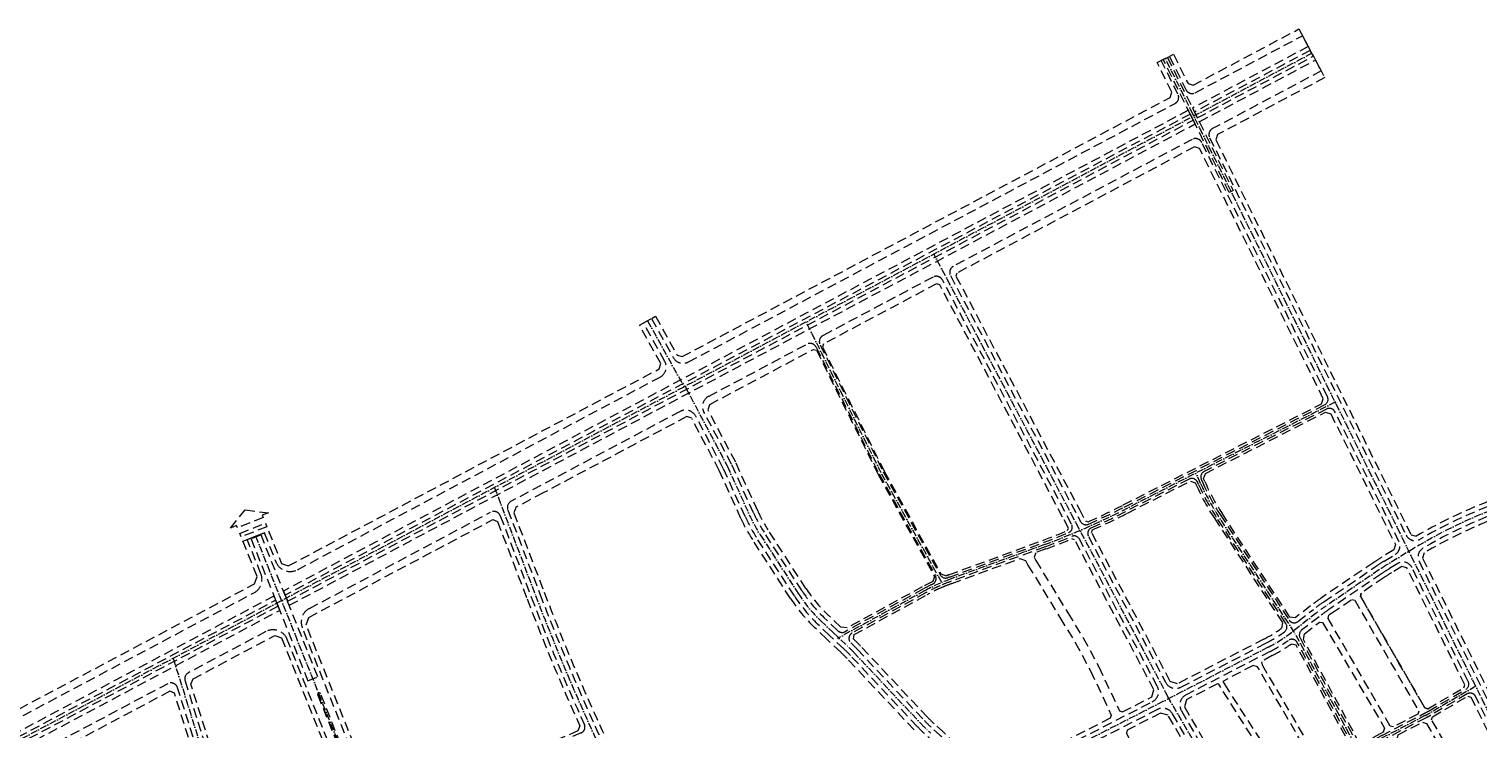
# Model space of a CAD drawing. Header units: metres. Extents: x 563124 to 573994, y 2062953 to 2068466.
# Drawn here: x 567819 to 569713, y 2067551 to 2068466 of the extents above; entities that cross this region are included whole.
import ezdxf

# ---------------------------------------------------------------- set-up
doc = ezdxf.new("R2010")
doc.units = ezdxf.units.M
doc.linetypes.add('ACAD_ISO10W100', pattern=[18.5, 12, -3, 0.5, -3])
doc.linetypes.add('HIDDEN', pattern=[0.375, 0.25, -0.125])
for name, color, linetype in [('LogDg phu', 7, 'CONTINUOUS'), ('TimDg', 222, 'CONTINUOUS'), ('ViaHeSphu', 32, 'CONTINUOUS')]:
    doc.layers.add(name, color=color, linetype=linetype)

msp = doc.modelspace()

# ---------------------------------------------------------------- linework, layer by layer
at = {"layer": 'LogDg phu', "linetype": 'HIDDEN', "ltscale": 50}
for points in [[(567446.772, 2067375.08), (568112.681, 2067728.829, 0.38308799), (568121.865, 2067753.926), (568103.998, 2067798.543), (568126.279, 2067807.466), (568141.58, 2067769.255, 0.44603959), (568169.53, 2067759.028), (568643.662, 2068010.9, 0.41906672), (568649.753, 2068031.402), (568622.017, 2068081.592), (568632.52, 2068087.396), (568660.592, 2068036.598, 0.409377), (568680.758, 2068030.606), (569316.637, 2068368.402, 0.40570623), (569320.483, 2068380.339), (569298.564, 2068424.67), (569309.321, 2068429.988), (569330.852, 2068386.441, 0.42277238), (569343.142, 2068382.482), (569483.23, 2068456.901), (569490.736, 2068442.771), (569339.403, 2068362.378), (569348.271, 2068344.442), (569500.119, 2068425.108), (569507.625, 2068410.978), (569365.736, 2068335.603, 0.40570623), (569361.891, 2068323.666), (569618.67, 2067804.322, 0.43357027), (569636.837, 2067798.833, -0.14710883), (570001.087, 2067885.155)], [(569203.428, 2067818.597, 0.013043), (569250.359, 2067841.007), (569512.288, 2067974.582, 0.4105845), (569515.825, 2067985.255), (569351.521, 2068317.563, 0.42277238), (569339.231, 2068321.523), (569026.894, 2068155.601, 0.41369015), (569023.161, 2068143.445), (569193.099, 2067822.163, 0.39469181), (569203.428, 2067818.597)], [(569177.402, 2067807.433, 0.44247403), (569181.425, 2067818.569), (569012.579, 2068137.787, 0.41473717), (569000.401, 2068141.527), (568856.497, 2068065.081, 0.40641441), (568852.661, 2068053.125), (568935.28, 2067887.044), (569009.709, 2067752.294, 0.3729399), (569019.543, 2067748.679, -0.0024991), (569021.912, 2067749.563), (569144.809, 2067794.661, 0.00877848), (569177.402, 2067807.433)], [(568999.835, 2067740.252, 0.01342061), (568987.748, 2067734.063), (568885.343, 2067678.102, -0.32701488), (568875.972, 2067679.346), (568857.8, 2067696.76, -0.05811515), (568829.169, 2067731.406), (568779.595, 2067807.985, -0.03742166), (568765.7, 2067833.438), (568737.015, 2067896.837), (568700.74, 2067965.381, -0.4137564), (568706.961, 2067985.644), (568835.294, 2068053.818, -0.42205596), (568847.574, 2068049.878), (568929.965, 2067884.256), (569003.383, 2067751.336, -0.43136404), (568999.835, 2067740.252)], [(568671.428, 2067351.758, -0.00866963), (568723.675, 2067368.93), (569039.208, 2067463.815, 0.50095427), (569044.15, 2067477.358), (569025.723, 2067505.547, 0.0666957), (569000.731, 2067534.498), (568993.362, 2067541.032, -0.0225735), (568980.023, 2067553.982), (568892.578, 2067646.9, 0.01597906), (568883.798, 2067655.651), (568865.538, 2067672.725), (568849.497, 2067688.096, -0.05811515), (568819.095, 2067724.885), (568769.522, 2067801.464, -0.03742166), (568754.767, 2067828.492), (568726.235, 2067891.552), (568690.165, 2067959.709, 0.41467087), (568669.87, 2067965.94), (568448.804, 2067848.504, 0.37834892), (568444.617, 2067837.349), (568486.511, 2067727.493, 0.02281701), (568595.367, 2067477.01), (568653.028, 2067359.325, 0.37928928), (568671.428, 2067351.758)], [(569579.681, 2067763.732, -0.01205903), (569590.056, 2067770.425), (569604.479, 2067779.244, 0.38819224), (569609.35, 2067796.097), (569525.576, 2067965.532, 0.41785196), (569514.771, 2067969.113), (569354.682, 2067887.473, 0.39874114), (569351.006, 2067877.095), (569352.82, 2067873.018, 0.04011892), (569375.577, 2067831.229), (569465.678, 2067693.365, 0.43896563), (569477.296, 2067691.435), (569497.457, 2067707.167, -0.01639141), (569511.018, 2067717.051), (569579.681, 2067763.732)], [(569253.085, 2067835.662, -0.01267732), (569207.211, 2067813.715, 0.43357415), (569203.408, 2067802.673), (569304.261, 2067612.001, 0.41133262), (569324.403, 2067605.687), (569435.481, 2067663.048, 0.03641704), (569459.549, 2067677.787, 0.40155231), (569461.583, 2067688.664), (569370.555, 2067827.946, -0.04011892), (569347.337, 2067870.58), (569346, 2067873.589, 0.42985713), (569335.055, 2067877.464), (569253.085, 2067835.662)], [(570000.374, 2067873.176, 0.14812992), (569640.646, 2067787.166, 0.39396335), (569635.551, 2067770.18), (569758.191, 2067522.137, -0.04185861)], [(568540.516, 2067545.87), (568301.704, 2067444.175), (568283.641, 2067436.484, -0.42058069), (568273.08, 2067440.87), (568175.979, 2067683.354, -0.38308799), (568185.163, 2067708.451), (568422.105, 2067834.321, -0.4510114), (568434.737, 2067829.58), (568475.299, 2067723.217, 0.01501932), (568544.672, 2067556.525, -0.42062097), (568540.516, 2067545.87)], [(569146.888, 2067789.033), (569023.979, 2067743.93, 0.01554716), (569009.734, 2067738.194, 0.02156248), (568990.625, 2067728.798), (568894.624, 2067676.336, 0.5089757), (568892.959, 2067663.508, -0.01436937), (568901.317, 2067655.124), (568988.762, 2067562.206, 0.0225735), (569001.324, 2067550.011), (569008.692, 2067543.477, -0.0666957), (569035.768, 2067512.113), (569055.917, 2067481.289, 0.38355983), (569072.723, 2067476.83), (569286.97, 2067586.517, 0.41812968), (569293.393, 2067606.883), (569191.757, 2067799.035, 0.38710589), (569181.621, 2067802.684, -0.00930281), (569146.888, 2067789.033)], [(569648.022, 2067574.397), (569696.641, 2067602.735, 0.39427816), (569699.784, 2067613.192), (569626.26, 2067761.896, 0.44072265), (569607.825, 2067767.225), (569596.317, 2067760.187, 0.01205903), (569586.428, 2067753.808), (569517.764, 2067707.127, 0.01639141), (569504.84, 2067697.707), (569482.156, 2067680.006, 0.36608566), (569480.04, 2067669.895), (569554.42, 2067532.296, 0.44084382), (569565.88, 2067529.433), (569573.031, 2067534.176, -0.02630574), (569586.887, 2067542.351), (569641.934, 2067571.039, 0.01182583), (569648.022, 2067574.397)], [(568251.122, 2067431.142), (568156.264, 2067668.024, 0.44603959), (568128.315, 2067678.252), (568027.095, 2067624.481, 0.3612755), (568022.731, 2067613.837), (568099.981, 2067367.823, 0.44331384), (568110.748, 2067362.859), (568246.83, 2067420.808, 0.40787497), (568251.122, 2067431.142)], [(569399.096, 2067448.823, 0.40398564), (569409.993, 2067446.64, -0.03173873), (569426.959, 2067456.058), (569517.06, 2067498.838, 0.03559776), (569535.259, 2067509.124), (569547.471, 2067517.224, 0.3880755), (569550.087, 2067527.695), (569476.392, 2067664.026, 0.44864557), (569464.761, 2067666.771, -0.03376081), (569440.987, 2067652.385), (569331.04, 2067595.608, 0.4286737), (569324.948, 2067574.752), (569386.582, 2067468.539, 0.01986497), (569399.096, 2067448.823)], [(568084.861, 2067351.836, 0.38570001), (568089.359, 2067361.593), (568012.955, 2067604.913, 0.46921031), (568000.146, 2067610.165), (567610.68, 2067403.27, 0.41421356), (567607.368, 2067392.452), (567641.913, 2067327.424, 0.07854831), (567698.24, 2067252.569), (567737.778, 2067214.313, 0.29686282), (567746.348, 2067212.649), (567992.369, 2067312.449), (568084.861, 2067351.836)], [(569702.705, 2067397.645, -0.04796072), (569772.758, 2067429.932, 0.4011957), (569777.783, 2067439.782, 0.04197594), (569747.434, 2067516.819), (569709.558, 2067593.425, 0.434434), (569698.358, 2067596.791), (569651.043, 2067569.213, -0.01182583), (569644.707, 2067565.718), (569589.66, 2067537.03, 0.02630574), (569576.347, 2067529.176), (569567.922, 2067523.588, 0.40359743), (569565.52, 2067512.745), (569649.428, 2067375.652, 0.40792553), (569660.28, 2067372.917), (569702.705, 2067397.645)], [(569376.203, 2067462.516), (569313.463, 2067570.635, 0.39888354), (569293.654, 2067576.458), (569189.156, 2067522.959, 0.41688239), (569185.715, 2067512.127), (569214.038, 2067458.025), (569247.513, 2067386.641, 0.02917104), (569252.903, 2067376.699), (569259.787, 2067365.599, 0.39315751), (569270.3, 2067362.729), (569314.739, 2067386.019, 0.02802593), (569362.524, 2067414.582), (569386.937, 2067431.098, 0.41695929), (569389.038, 2067442.269, -0.01959307), (569376.203, 2067462.516)]]:
    msp.add_lwpolyline(points, format="xyb", dxfattribs=at)
for points in [[(569306.632, 2068428.659), (569392.63, 2068254.726), (569387.251, 2068252.067), (569301.253, 2068426), (569306.632, 2068428.659)], [(569342.963, 2068341.642), (569334.102, 2068359.562), (568151.401, 2067731.28), (568158.879, 2067712.606), (569342.97, 2068341.626)], [(567463.661, 2067343.287), (568146.443, 2067706), (568138.965, 2067724.674), (567454.278, 2067360.95)]]:
    msp.add_lwpolyline(points, dxfattribs=at)
msp.add_lwpolyline([(568122.009, 2067804.678), (568109.012, 2067799.474), (568183.316, 2067613.921), (568196.313, 2067619.125)], close=True, dxfattribs=at)
msp.add_lwpolyline([(568344.606, 2067235.353), (568199.849, 2067596.843, 1), (568196.136, 2067595.356), (568340.894, 2067233.864, 0.99150477)], format="xyb", close=True, dxfattribs=at)
at = {"layer": 'TimDg', "linetype": 'ACAD_ISO10W100', "ltscale": 0.75}
for points in [[(569495.428, 2068433.939), (567458.969, 2067352.119)], [(568627.268, 2068084.494), (568675.006, 2067998.11)], [(569011.779, 2067742.341), (568932.622, 2067885.65), (568834.523, 2068082.849)]]:
    msp.add_lwpolyline(points, dxfattribs=at)
for points in [[(569005.403, 2066622.535), (569083.995, 2066663.92), (569398.866, 2066839.454), (569679.973, 2066994.231, 0.21594938), (569778.829, 2067126.417), (569792.905, 2067190.337, 0.17061247), (569752.813, 2067519.478), (569303.943, 2068427.329)], [(569747.781, 2066686.516), (569675.006, 2066859.377, -0.01017756), (569673.298, 2066863.072), (569628.337, 2066965.801), (569570.964, 2067096.891, 0.02203877), (569570.187, 2067098.473), (569511.055, 2067206.536, -0.09793133), (569502.653, 2067233.179), (569501.527, 2067243.358, 0.03986408), (569497.921, 2067262.119), (569489.264, 2067293.451, 0.03918054), (569482.862, 2067311.104), (569467.107, 2067345.803), (569454.683, 2067367.682, 0.0441501), (569453.381, 2067369.568), (569435.193, 2067391.475, -0.02154902), (569433.264, 2067394.014), (569424.434, 2067406.737, 0.02899694), (569415.856, 2067417.683, -0.04925582), (569381.393, 2067465.527), (569308.574, 2067591.015), (569001.505, 2068171.555)], [(568676.274, 2067998.783), (568731.625, 2067894.194), (568760.234, 2067830.965, 0.03742166), (568774.559, 2067804.725), (568824.132, 2067728.146, 0.05811515), (568853.648, 2067692.428), (568869.662, 2067677.082), (568887.896, 2067660.034, -0.01597906), (568896.947, 2067651.012), (568984.393, 2067558.094, 0.0225735), (568997.343, 2067545.521)], [(569526.286, 2067978.353), (569251.722, 2067838.335, -0.02893171), (569145.848, 2067791.847), (569022.946, 2067746.746, 0.03712209), (568989.187, 2067731.43), (568875.127, 2067669.1)], [(569652.49, 2067364.904), (569558.373, 2067518.675), (569472.791, 2067676.998), (569373.066, 2067829.587, -0.04011892), (569350.079, 2067871.799), (569344.027, 2067885.407)], [(570000.73, 2067879.166, 0.15132347), (569630.698, 2067788.244), (569593.187, 2067765.306, 0.01205903), (569583.055, 2067758.77), (569514.391, 2067712.089, 0.01639141), (569501.148, 2067702.437), (569469.506, 2067677.745, -0.04652011), (569438.234, 2067657.717), (569326.106, 2067599.813), (569061.072, 2067464.124), (568725.426, 2067363.191, 0.01121636), (568658.205, 2067340.716), (568610.566, 2067322.694), (568582.011, 2067310.556), (568402.083, 2067235.172), (568167.186, 2067135.332), (567925.54, 2067029.064)], [(570000.73, 2067879.166, 0.15132347), (569630.698, 2067788.244), (569593.187, 2067765.306, 0.01205903), (569583.055, 2067758.77), (569514.391, 2067712.089, 0.01639141), (569501.148, 2067702.437), (569469.506, 2067677.745, -0.04652011), (569438.234, 2067657.717), (569326.106, 2067599.813), (569061.072, 2067464.124), (568725.426, 2067363.191, 0.01121636), (568658.205, 2067340.716), (568610.566, 2067322.694), (568582.011, 2067310.556), (568402.083, 2067235.172), (568167.186, 2067135.332), (567925.54, 2067029.064)], [(568426.832, 2067867.146), (568480.905, 2067725.355, 0.02281701), (568589.979, 2067474.37)], [(569091.243, 2064877.603), (569098.083, 2065004.259, 0.11557593), (569076.661, 2065124.595), (568731.759, 2066088.757), (568594.342, 2066468.69), (568350.743, 2067214.647), (568115.139, 2067803.004)], [(569091.243, 2064877.603), (569098.083, 2065004.259, 0.11557593), (569076.661, 2065124.595), (568731.759, 2066088.757), (568594.342, 2066468.69), (568350.743, 2067214.647), (568115.139, 2067803.004)], [(568007.165, 2067643.381), (568167.273, 2067133.492), (568317.273, 2066741.931, -0.02333615), (568317.507, 2066741.222), (568414.779, 2066393.153)], [(569709.623, 2067606.83), (569649.533, 2067571.805, -0.01182583), (569643.32, 2067568.378), (569588.273, 2067539.691, 0.02630574), (569574.689, 2067531.676), (569536.917, 2067506.624, -0.03559776), (569518.346, 2067496.128), (569428.246, 2067453.348, 0.03789459), (569408.532, 2067442.085), (569364.205, 2067412.097, -0.02802593), (569316.131, 2067383.361), (569262.63, 2067355.323)]]:
    msp.add_lwpolyline(points, format="xyb", dxfattribs=at)
at = {"layer": 'ViaHeSphu', "linetype": 'HIDDEN', "ltscale": 50}
for points in [[(567442.08, 2067383.911), (568113.291, 2067740.476), (568116.871, 2067750.258), (568098.428, 2067796.313), (568131.849, 2067809.696), (568148.848, 2067767.246), (568157.632, 2067764.031), (568642.577, 2068021.647), (568644.574, 2068028.369), (568616.765, 2068078.69), (568637.771, 2068090.298), (568665.772, 2068039.629), (568672.606, 2068037.599), (569310.207, 2068376.309), (569312.406, 2068383.137), (569293.186, 2068422.011), (569314.7, 2068432.648), (569333.61, 2068394.401), (569340.242, 2068392.265), (569478.539, 2068465.732), (569512.317, 2068402.147), (569372.167, 2068327.695), (569369.967, 2068320.868), (569625.165, 2067804.724), (569631.689, 2067802.78, -0.14807393), (570001.443, 2067891.145)], [(569248.996, 2067843.68), (569508.197, 2067975.864), (569510.436, 2067982.617), (569348.763, 2068309.604), (569342.132, 2068311.74), (569031.584, 2068146.769), (569030.338, 2068142.71), (569191.249, 2067838.493), (569199.513, 2067822.869), (569202.966, 2067821.676, 0.01283385), (569248.996, 2067843.68)], [(569176.247, 2067810.202), (569177.389, 2067813.367), (569169.776, 2067827.759), (569009.143, 2068131.45), (569005.091, 2068132.695), (568857.188, 2068054.125), (568855.875, 2068050.032), (568936.608, 2067887.741), (569010.627, 2067753.734), (569017.697, 2067751.187, -0.00331766), (569020.879, 2067752.379), (569143.769, 2067797.475, 0.00877385), (569176.247, 2067810.202)], [(568706.346, 2067968.332), (568708.433, 2067975.102), (568843.938, 2068047.086), (568847.924, 2068045.808), (568928.637, 2067883.559), (569002.301, 2067750.193), (569000.173, 2067743.733, 0.01518693), (568986.31, 2067736.695), (568887.927, 2067682.933), (568879.865, 2067683.926), (568861.951, 2067701.092, -0.05811515), (568834.206, 2067734.667), (568784.632, 2067811.246, -0.03742166), (568771.167, 2067835.912), (568742.405, 2067899.479), (568706.336, 2067967.634)], [(568685.141, 2067957.067), (568678.397, 2067959.146), (568490.941, 2067859.565), (568455.131, 2067840.542), (568452.497, 2067833.524), (568492.117, 2067729.631, 0.02281701), (568600.755, 2067479.65)], [(569355.561, 2067874.238), (569353.853, 2067878.078), (569356.275, 2067884.918), (569513.516, 2067965.106), (569520.187, 2067962.895), (569604.592, 2067792.184), (569602.542, 2067785.093), (569586.926, 2067775.544, 0.01205903), (569576.308, 2067768.694), (569507.644, 2067722.013, 0.01639141), (569493.766, 2067711.897), (569473.459, 2067696.051), (569466.781, 2067697.16), (569378.089, 2067832.87, -0.04011892), (569355.561, 2067874.238)], [(568975.654, 2067549.87), (568888.209, 2067642.788, 0.01597906), (568879.7, 2067651.268), (568861.413, 2067668.367), (568845.346, 2067683.764, -0.05811515), (568814.059, 2067721.625), (568764.485, 2067798.204, -0.03742166), (568749.301, 2067826.018), (568720.845, 2067888.909), (568685.123, 2067956.408)], [(569319.95, 2067610.143), (569310.446, 2067613.141), (569207.475, 2067807.816), (569208.589, 2067811.045, 0.01263587), (569254.448, 2067832.99), (569336.661, 2067874.916), (569343.147, 2067872.619), (569344.596, 2067869.361, 0.04011892), (569368.044, 2067826.305), (569457.277, 2067689.768), (569455.988, 2067682.616, -0.03631189), (569432.728, 2067668.379), (569320.395, 2067610.369)], [(570000.018, 2067867.187, 0.14874906), (569642.352, 2067781.212), (569640.267, 2067774.18), (569763.57, 2067524.797, -0.04083134)], [(569147.927, 2067786.219), (569134.728, 2067781.375), (569132.474, 2067775.288), (569134.746, 2067771.223), (569176.495, 2067702.808), (569196.678, 2067670.007), (569217.017, 2067632.152), (569244.027, 2067574.641), (569247.972, 2067573.293), (569286.123, 2067592.825), (569289.081, 2067602.202), (569185.361, 2067798.294), (569181.883, 2067799.546, -0.00906582), (569147.927, 2067786.219)], [(569025.013, 2067741.114), (569113.933, 2067773.744), (569121.066, 2067771.102), (569124.383, 2067765.168), (569166.263, 2067696.538), (569186.273, 2067664.018), (569206.293, 2067626.758), (569233.339, 2067569.169), (569231.944, 2067565.087), (569068.835, 2067481.58), (569061.649, 2067483.487), (569040.79, 2067515.396, 0.0666957), (569012.673, 2067547.966), (569005.305, 2067554.5, -0.0225735), (568993.131, 2067566.318), (568905.686, 2067659.236, 0.01544425), (568896.422, 2067668.489), (568897.158, 2067674.302), (568992.064, 2067726.165, -0.02387376), (569013.009, 2067736.344, -0.0132366), (569025.013, 2067741.114)], [(569647.166, 2067577.37), (569693.974, 2067604.653), (569695.236, 2067608.853), (569619.704, 2067761.619), (569613.222, 2067763.492), (569599.447, 2067755.068, 0.01205903), (569589.801, 2067748.846), (569560.018, 2067728.598), (569559.035, 2067724.312), (569643.076, 2067578.459), (569647.166, 2067577.37), (569643.076, 2067578.459), (569559.035, 2067724.312), (569560.018, 2067728.598)], [(569588.675, 2067546.666), (569585.5, 2067545.011, 0.02630574), (569571.372, 2067536.676), (569562.161, 2067530.567), (569558.235, 2067531.548), (569484.494, 2067667.966), (569486.058, 2067675.44), (569505.685, 2067690.756), (569509.549, 2067690.002), (569590.583, 2067552.104), (569588.675, 2067546.666)], [(569331.612, 2067589.151), (569328.894, 2067579.906), (569391.772, 2067471.55, 0.02155395), (569405.142, 2067450.641), (569409.401, 2067449.818, -0.0297867), (569425.672, 2067458.768), (569452.338, 2067471.429), (569458.701, 2067474.902), (569454.153, 2067484.639, 0.04666378), (569451.327, 2067489.459), (569436.477, 2067510.106), (569373.795, 2067609.402), (569372.148, 2067610.032), (569331.407, 2067589.045)], [(569771.434, 2067440.049), (569766.827, 2067431.002, 0.01903593), (569738.209, 2067419.338), (569733.983, 2067420.69), (569652.054, 2067562.877), (569653.157, 2067566.973), (569699.305, 2067593.871), (569703.227, 2067592.692), (569742.056, 2067514.159, -0.04090882), (569771.434, 2067440.049)], [(569701.194, 2067400.237), (569696.404, 2067397.445), (569690.792, 2067398.503), (569607.312, 2067539.47), (569608.424, 2067543.426), (569639.949, 2067559.855), (569645.232, 2067558.335), (569726.002, 2067417.655), (569724.636, 2067412.889, 0.01640727), (569701.194, 2067400.237)]]:
    msp.add_lwpolyline(points, format="xyb", dxfattribs=at)
for points in [[(569341.953, 2068357.222), (569345.722, 2068349.599), (569497.422, 2068430.186), (569493.434, 2068437.693), (569341.953, 2068357.222)], [(568090.149, 2067816.8), (568082.173, 2067813.606), (568101.455, 2067837.194), (568131.612, 2067833.407), (568123.636, 2067830.214), (568124.853, 2067827.175), (568091.365, 2067813.762)], [(568129.553, 2067815.339), (568096.133, 2067801.956), (568094.24, 2067806.483), (568127.728, 2067819.896)], [(568141.115, 2067719.305), (568144.294, 2067711.368), (567460.963, 2067348.365), (567456.976, 2067355.872)], [(568105.471, 2067370.368), (568030.425, 2067609.361), (568033.343, 2067616.477), (568140.212, 2067673.248), (568148.996, 2067670.034), (568245.165, 2067429.88), (568242.423, 2067423.279), (568111.569, 2067367.556)], [(569378.965, 2067613.068), (569381.25, 2067609.377), (569463.597, 2067481.495), (569465.901, 2067477.869), (569501.198, 2067494.628), (569502.469, 2067498.547), (569424.474, 2067632.289), (569418.673, 2067634.109)]]:
    msp.add_lwpolyline(points, close=True, dxfattribs=at)
msp.add_lwpolyline([(568153.551, 2067725.911), (568156.729, 2067717.975), (569340.421, 2068346.783), (569336.652, 2068354.406), (568153.551, 2067725.911)], dxfattribs=at)
for points in [[(568184.553, 2067696.804), (568424.941, 2067824.504), (568431.138, 2067822.178), (568469.693, 2067721.079, 0.01494001), (568538.811, 2067554.925), (568536.272, 2067548.41), (568298.2, 2067447.031), (568284.754, 2067441.305), (568278.295, 2067443.988), (568180.974, 2067687.021)], [(569517.732, 2067699.806, -0.0043517), (569521.138, 2067702.165), (569547.593, 2067720.151), (569551.572, 2067719.238), (569635.115, 2067574.248), (569633.953, 2067570.262), (569601.984, 2067553.602), (569597.851, 2067554.807), (569516.79, 2067695.462)], [(569508.136, 2067501.993), (569512.388, 2067500.269), (569515.773, 2067501.548, 0.03559776), (569533.6, 2067511.625), (569547.12, 2067520.591), (569548.194, 2067524.888), (569474.865, 2067660.543), (569468.432, 2067662.017, -0.03408577), (569443.74, 2067647.054), (569429.752, 2067638.931), (569430.376, 2067634.735)], [(568083.282, 2067360.919), (568008.866, 2067597.908), (568002.953, 2067600.333), (567615.371, 2067394.439), (567613.302, 2067387.678), (567644.562, 2067328.831, 0.07854831), (567700.326, 2067254.725), (567737.824, 2067218.442), (567746.051, 2067216.845), (567990.833, 2067316.143), (568080.18, 2067354.19)], [(569385.253, 2067437.202, -0.02121196), (569371.014, 2067459.505), (569307.502, 2067568.954), (569297.757, 2067571.819), (569254.279, 2067549.559), (569253.052, 2067545.562), (569325.335, 2067398.152), (569327.642, 2067397.024, 0.02969222), (569360.843, 2067417.067), (569384.5, 2067433.071)]]:
    msp.add_lwpolyline(points, format="xyb", close=True, dxfattribs=at)

doc.saveas('drawing.dxf')
